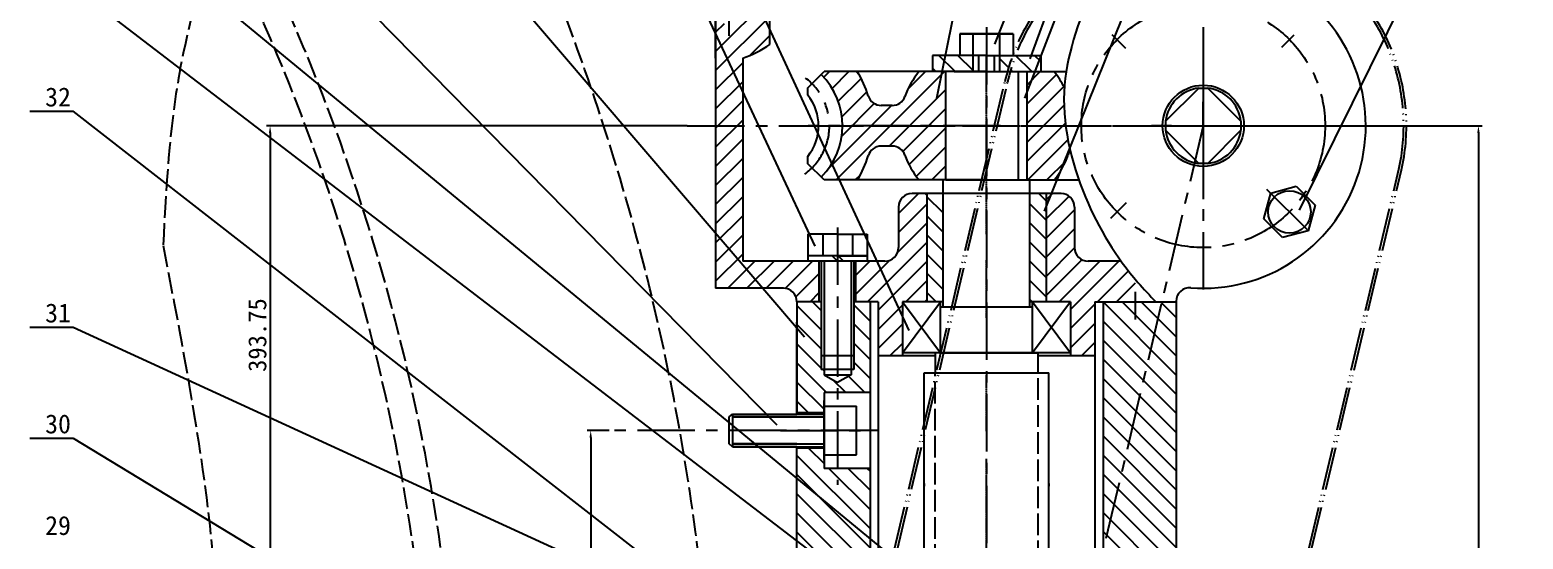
# Model space of a CAD drawing. Header units: millimetres. Extents: x 426 to 3129, y 89 to 2051.
# Drawn here: x 1616 to 2443, y 1340 to 1622 of the extents above; entities that cross this region are included whole.
import ezdxf

# ---------------------------------------------------------------- set-up
doc = ezdxf.new("R2010")
doc.units = ezdxf.units.MM
for name, pattern in [('ACAD_ISO02W100', [15, 12, -3]), ('ACAD_ISO05W100', [34, 24, -3, 0.5, -3, 0.5, -3]), ('CENTER', [50.8, 31.75, -6.35, 6.35, -6.35]), ('CENTER2', [1.125, 0.75, -0.125, 0.125, -0.125])]:
    doc.linetypes.add(name, pattern=pattern)
for name, color, linetype in [('01', 1, 'CENTER'), ('1', 5, 'Continuous'), ('3', 5, 'Continuous'), ('CENTER', 1, 'CENTER2'), ('LAYER3', 3, 'ACAD_ISO02W100'), ('图层1', 7, 'Continuous'), ('图层2', 3, 'ACAD_ISO02W100')]:
    doc.layers.add(name, color=color, linetype=linetype)
doc.dimstyles.get("Standard").update_dxf_attribs({"dimtxt": 0.18, "dimasz": 0.18, "dimexe": 0.18, "dimexo": 0.0625, "dimgap": 0.09, "dimtad": 0, "dimtih": 1, "dimtoh": 1, "dimdec": 4, "dimzin": 0, "dimdsep": 46, "dimtxsty": 'Standard', "dimcen": 0.09, "dimadec": 0, "dimazin": 0, "dimtfac": 1, "dimtdec": 4, "dimtofl": 0, "dimtmove": 0, "dimatfit": 3, "dimfxl": 0, "dimtolj": 1, "dimtzin": 0, "dimarcsym": 0})
pattern_1 = [(135, (-48494.184, -1320.345), (-5.3033009, -5.3033009), [])]
pattern_2 = [(45, (-48494.184, -1320.345), (-5.3033009, 5.3033009), [])]
pattern_3 = [(135, (3463.598, -4151.553), (-5.303301, -5.303301), [])]

# ---------------------------------------------------------------- blocks, each defined once
blk = doc.blocks.new('*D2')
at = {"layer": '3', "color": 0, "lineweight": -2}
for p, q in [((2266.23, 1568.85), (2420.56, 1568.85)), ((2418.56, 1564.85), (2418.56, 962.69)), ((2146.23, 958.69), (2420.56, 958.69))]:
    blk.add_line(p, q, dxfattribs=at)
at = {"layer": '3', "color": 0}
for points in [[(2417.9, 1564.85), (2419.23, 1564.85), (2418.56, 1568.85)], [(2417.9, 962.69), (2419.23, 962.69), (2418.56, 958.69)]]:
    blk.add_solid(points, dxfattribs=at)
at = {"layer": 'DEFPOINTS', "color": 0}
for p in [(2266.17, 1568.85), (2146.17, 958.69), (2418.56, 958.69)]:
    blk.add_point(p, dxfattribs=at)
at = {"layer": '3', "color": 0, "insert": (2411.56, 1263.77), "char_height": 10, "attachment_point": 5, "rotation": 90}
blk.add_mtext('\\A1;610.2', dxfattribs=at)
blk = doc.blocks.new('*D7')
at = {"layer": '3', "color": 0, "lineweight": -2}
for p, q in [((1937.28, 1400.1), (1924.97, 1400.1)), ((1926.97, 1396.1), (1926.97, 954.1)), ((2013.53, 950.1), (1924.97, 950.1))]:
    blk.add_line(p, q, dxfattribs=at)
at = {"layer": '3', "color": 0}
for points in [[(1926.31, 1396.1), (1927.64, 1396.1), (1926.97, 1400.1)], [(1926.31, 954.1), (1927.64, 954.1), (1926.97, 950.1)]]:
    blk.add_solid(points, dxfattribs=at)
at = {"layer": 'DEFPOINTS', "color": 0}
for p in [(1937.35, 1400.1), (1926.97, 950.1), (2013.6, 950.1)]:
    blk.add_point(p, dxfattribs=at)
at = {"layer": '3', "color": 0, "insert": (1919.97, 1154.53), "char_height": 10, "attachment_point": 5, "rotation": 90}
blk.add_mtext('\\A1;450', dxfattribs=at)
blk = doc.blocks.new('*D8')
at = {"layer": '3', "color": 0, "lineweight": -2}
for p, q in [((1980.31, 1568.85), (1747.44, 1568.85)), ((1749.44, 1564.85), (1749.44, 1179.1)), ((1779.42, 1175.1), (1747.44, 1175.1))]:
    blk.add_line(p, q, dxfattribs=at)
at = {"layer": '3', "color": 0}
for points in [[(1748.78, 1564.85), (1750.11, 1564.85), (1749.44, 1568.85)], [(1748.78, 1179.1), (1750.11, 1179.1), (1749.44, 1175.1)]]:
    blk.add_solid(points, dxfattribs=at)
at = {"layer": 'DEFPOINTS', "color": 0}
for p in [(1980.37, 1568.85), (1749.44, 1175.1), (1779.48, 1175.1)]:
    blk.add_point(p, dxfattribs=at)
at = {"layer": '3', "color": 0, "insert": (1742.44, 1452.91), "char_height": 10, "attachment_point": 5, "rotation": 90}
blk.add_mtext('\\A1;393.75', dxfattribs=at)

msp = doc.modelspace()

# ---------------------------------------------------------------- hatches: boundary and pattern name
at = {"layer": '1'}
h = msp.add_hatch(dxfattribs=at)
h.set_pattern_fill('ANSI31', color=256, scale=60, angle=90, style=0)
h.set_pattern_definition(pattern_3)
h.paths.add_polyline_path([(2243.21124, 1471.3529), (2210.67178, 1471.3529), (2210.67178, 1333.17687)], flags=16)
h.paths.add_polyline_path([(2210.67178, 1333.17687), (2210.67178, 1208.58944), (2251.17178, 1238.33421), (2251.17178, 1471.3529), (2243.21124, 1471.3529)])
h = msp.add_hatch(dxfattribs=at)
h.set_pattern_fill('ANSI31', color=256, scale=60, angle=90, style=0)
h.set_pattern_definition(pattern_3)
h.paths.add_polyline_path([(2041.17178, 1373.77526), (2041.17178, 1339.02414), (2081.67178, 1308.00377), (2081.67178, 1340.39491)])
h.paths.add_polyline_path([(2063.67178, 1355.23062), (2081.67178, 1340.39491), (2081.67178, 1379.1029), (2063.67178, 1379.1029)])
h.paths.add_polyline_path([(2063.67178, 1355.23062), (2063.67178, 1379.1029), (2056.17178, 1379.1029), (2056.17178, 1390.3529), (2041.17178, 1390.3529), (2041.17178, 1373.77526)])
h.paths.add_polyline_path([(2041.17178, 1264.76981), (2072.98891, 1239.98262), (2081.67178, 1276.779), (2081.67178, 1308.00377), (2041.17178, 1339.02414)])
h.paths.add_polyline_path([(2041.17178, 1264.76981), (2041.17178, 1237.99879), (2041.17178, 1105.14766), (2072.98891, 1239.98262)])
h.paths.add_polyline_path([(2081.67178, 1270.25906), (2074.2883, 1238.97032), (2081.67178, 1233.2182), (2081.67178, 1235.1029)])
at = {"layer": '3'}
h = msp.add_hatch(dxfattribs=at)
h.set_pattern_fill('ANSI31', color=256, scale=60, style=0)
h.set_pattern_definition(pattern_2)
h.paths.add_polyline_path([(2011.17178, 1606.3529, 0.071509808), (2026.17178, 1613.8529), (2026.17178, 1643.8529), (2006.67178, 1643.8529), (2006.67178, 1625.8529), (2003.67178, 1624.12085), (2000.67178, 1625.8529), (2000.67178, 1643.8529), (1996.17178, 1643.8529), (1996.17178, 1606.3529), (1996.17178, 1568.8529), (2011.17178, 1568.8529)])
h.paths.add_polyline_path([(1996.17178, 1478.8529), (2033.67178, 1478.8529, -0.414213562), (2041.17178, 1471.3529), (2053.54678, 1471.3529), (2053.54678, 1493.8529), (2011.17178, 1493.8529), (2011.17178, 1568.8529), (1996.17178, 1568.8529)])
h.paths.add_polyline_path([(2099.67178, 1471.3529), (2113.17178, 1471.3529), (2113.17178, 1530.39393), (2112.21282, 1531.3529), (2104.92178, 1531.3529, 0.414213562), (2097.42178, 1523.8529), (2097.42178, 1501.3529, -0.414213562), (2089.92178, 1493.8529), (2073.79678, 1493.8529), (2073.79678, 1471.3529), (2086.17178, 1471.3529), (2086.17178, 1441.3529), (2099.67178, 1441.3529)])
edge = h.paths.add_edge_path()
edge.add_line((2179.17178, 1471.3529), (2192.67178, 1471.3529))
edge.add_line((2192.67178, 1471.3529), (2192.67178, 1441.3529))
edge.add_line((2192.67178, 1441.3529), (2206.17178, 1441.3529))
edge.add_line((2206.17178, 1441.3529), (2206.17178, 1471.3529))
edge.add_line((2206.17178, 1471.3529), (2228.67178, 1471.3529))
edge.add_line((2228.67178, 1471.3529), (2228.67178, 1483.64096))
edge.add_spline(control_points=[(2228.67178, 1483.64096), (2225.87448, 1486.93756), (2223.21067, 1490.34425), (2220.68074, 1493.8529)], knot_values=[54.292356276, 54.292356276, 54.292356276, 54.292356276, 58.62144195, 58.62144195, 58.62144195, 58.62144195], degree=3, periodic=0)
edge.add_line((2220.68074, 1493.8529), (2202.42178, 1493.8529))
edge.add_arc((2202.42178, 1501.3529), 7.5, 180, 270, ccw=False)
edge.add_line((2194.92178, 1501.3529), (2194.92178, 1523.8529))
edge.add_arc((2187.42178, 1523.8529), 7.5, 0, 90)
edge.add_line((2187.42178, 1531.3529), (2179.17178, 1531.3529))
edge.add_line((2179.17178, 1531.3529), (2179.17178, 1471.3529))
h = msp.add_hatch(dxfattribs=at)
h.set_pattern_fill('ANSI31', color=256, scale=60, angle=90, style=0)
h.set_pattern_definition(pattern_1)
h.paths.add_polyline_path([(2138.82178, 1598.8529), (2138.82178, 1607.8529), (2116.17178, 1607.8529), (2116.17178, 1598.8529)])
h.paths.add_polyline_path([(2176.17178, 1598.8529), (2176.17178, 1607.8529), (2162.24873, 1607.8529, 0.021338326), (2159.3027, 1598.8529)])
h.paths.add_polyline_path([(2160.64809, 1607.8529), (2153.52178, 1607.8529), (2153.52178, 1598.8529), (2157.74554, 1598.8529, -0.021023661)])
h = msp.add_hatch(dxfattribs=at)
h.set_pattern_fill('ANSI31', color=256, scale=60, style=0)
h.set_pattern_definition(pattern_2)
edge = h.paths.add_edge_path()
edge.add_line((2168.67178, 1568.8529), (2190.0024, 1568.8529))
edge.add_spline(control_points=[(2190.0024, 1568.8529), (2189.09735, 1575.91631), (2188.8092, 1582.99249), (2189.27195, 1589.98051)], knot_values=[20.251506159, 20.251506159, 20.251506159, 20.251506159, 27.332557739, 27.332557739, 27.332557739, 27.332557739], degree=3, periodic=0)
edge.add_arc((2146.17178, 1568.8529), 48, 26.11399072, 38.68218745)
edge.add_line((2183.64177, 1598.8529), (2168.67178, 1598.8529))
edge.add_line((2168.67178, 1598.8529), (2168.67178, 1568.8529))
edge = h.paths.add_edge_path()
edge.add_line((2168.67178, 1538.8529), (2183.64177, 1538.8529))
edge.add_arc((2146.17178, 1568.8529), 48, 321.31781255, 340.2548019)
edge.add_arc((2198.40862, 1550.1029), 7.5, 140.96759229, 160.2548019, ccw=False)
edge.add_spline(control_points=[(2192.5827, 1554.8261), (2191.47666, 1559.47635), (2190.60348, 1564.16181), (2190.0024, 1568.8529)], knot_values=[27.332557739, 27.332557739, 27.332557739, 27.332557739, 32.035368675, 32.035368675, 32.035368675, 32.035368675], degree=3, periodic=0)
edge.add_line((2190.0024, 1568.8529), (2168.67178, 1568.8529))
edge.add_line((2168.67178, 1568.8529), (2168.67178, 1538.8529))
h = msp.add_hatch(dxfattribs=at)
h.set_pattern_fill('ANSI31', color=256, scale=60, angle=90, style=0)
h.set_pattern_definition(pattern_1)
h.paths.add_polyline_path([(2179.17178, 1531.3529), (2170.17178, 1531.3529), (2170.17178, 1471.3529), (2179.17178, 1471.3529)])
h.paths.add_polyline_path([(2122.17178, 1531.3529), (2113.17178, 1531.3529), (2113.17178, 1471.3529), (2122.17178, 1471.3529)])
h = msp.add_hatch(dxfattribs=at)
h.set_pattern_fill('ANSI31', color=256, scale=60, angle=90, style=0)
h.set_pattern_definition([(135, (-48424.888, -1320.345), (-5.3033009, -5.3033009), [])])
h.paths.add_polyline_path([(2054.67178, 1441.3529), (2054.67178, 1471.3529), (2041.17178, 1471.3529), (2041.17178, 1409.8529), (2056.17178, 1409.8529), (2056.17178, 1416.6029), (2056.17178, 1421.1029), (2063.67178, 1421.1029), (2063.67178, 1426.63464), (2056.17178, 1430.96477), (2056.17178, 1433.8529), (2054.67178, 1433.8529)])
h.paths.add_polyline_path([(2081.67178, 1471.3529), (2072.67178, 1471.3529), (2072.67178, 1441.3529), (2072.67178, 1433.8529), (2071.17178, 1433.8529), (2071.17178, 1430.96477), (2063.67178, 1426.63464), (2063.67178, 1421.1029), (2081.67178, 1421.1029)])

# ---------------------------------------------------------------- linework, layer by layer
for p, q in [((2266.17178, 1568.8529), (2266.17178, 1582.1064)), ((2266.17178, 1568.8529), (2263.17899, 1556.14426)), ((2041.17178, 1409.1029), (2041.17178, 1460.1029)), ((2005.47178, 1409.1029), (2041.17178, 1409.1029)), ((2056.17178, 1409.8529), (2041.17178, 1409.8529)), ((2005.47178, 1391.1029), (2041.17178, 1391.1029)), ((2041.17178, 1237.99879), (2041.17178, 1391.1029)), ((2056.17178, 1390.3529), (2041.17178, 1390.3529))]:
    msp.add_line(p, q)
at = {"linetype": 'Continuous'}
for p, q in [((2056.17178, 1441.3529), (2056.17178, 1433.8529)), ((2071.17178, 1441.3529), (2071.17178, 1433.8529)), ((2056.17178, 1433.8529), (2056.17178, 1430.96477)), ((2056.17178, 1430.96477), (2063.67178, 1426.63464)), ((2056.17178, 1430.96477), (2071.17178, 1430.96477)), ((2071.17178, 1430.96477), (2063.67178, 1426.63464)), ((2071.17178, 1433.8529), (2071.17178, 1430.96477)), ((2003.67178, 1407.6029), (2005.47178, 1409.1029)), ((2005.47178, 1391.1029), (2003.67178, 1392.6029))]:
    msp.add_line(p, q, dxfattribs=at)
at = {"layer": '01'}
for p, q in [((2146.17178, 1674.24628), (2146.17178, 869.13749)), ((2266.17178, 1674.24628), (2266.17178, 1522.3529)), ((2266.17178, 1674.24628), (2266.17178, 1597.68554)), ((2003.67178, 1618.68073), (2003.67178, 1654.97001)), ((2223.31693, 1611.70775), (2215.7564, 1619.26828)), ((2316.42351, 1619.10463), (2309.5827, 1612.26382)), ((2146.17178, 1538.8529), (2146.17178, 1607.8129)), ((2075.64766, 1597.15728), (2073.95203, 1598.8529)), ((2266.17178, 1590.58258), (2266.17178, 1542.40549)), ((1980.371, 1568.8529), (2313.40656, 1568.8529)), ((2046.26093, 1568.8529), (2153.93967, 1568.8529)), ((2153.97861, 1568.8529), (2047.31892, 1568.8529)), ((2066.82893, 1568.8529), (2066.36915, 1569.31268)), ((2266.17178, 1568.8529), (2122.48194, 958.6862)), ((2165.06305, 1568.8529), (2249.34944, 1568.8529)), ((2225.97181, 1568.80905), (2225.92795, 1568.8529)), ((2248.60327, 1568.8529), (2237.49923, 1568.8529)), ((2248.60327, 1568.8529), (2282.06713, 1568.8529)), ((2282.06713, 1568.8529), (2294.40975, 1568.8529)), ((2266.17178, 1560.67948), (2266.17178, 1475.81652)), ((2112.21282, 1531.3529), (2113.17178, 1530.39393)), ((2301.2529, 1533.77179), (2326.83299, 1508.19169)), ((2223.52554, 1526.20666), (2214.78162, 1517.46274)), ((2063.67178, 1512.42466), (2063.67178, 1369.95789)), ((2228.67178, 1461.58303), (2228.67178, 1476.8484)), ((2086.17178, 1400.1029), (1937.346, 1400.1029)), ((2031.99502, 1400.1029), (2079.95351, 1400.1029))]:
    msp.add_line(p, q, dxfattribs=at)
msp.add_circle((2266.17178, 1568.8529), 67.5, dxfattribs=at)
msp.add_arc((2026.17178, 1568.8529), 33, 305.86277655, 53.14023533, dxfattribs=at)
at = {"layer": '1', "linetype": 'Continuous'}
for p, q in [((2141.82178, 1598.8529), (2141.82178, 1607.8529)), ((2150.52178, 1598.8529), (2150.52178, 1607.8529)), ((2056.17178, 1493.8529), (2056.17178, 1441.3529)), ((2071.17178, 1493.8529), (2071.17178, 1441.3529)), ((2099.67178, 1471.3529), (2120.67178, 1443.05418)), ((2099.67178, 1443.05418), (2120.67178, 1471.3529)), ((2192.67178, 1471.3529), (2171.67178, 1443.05418)), ((2171.67178, 1471.3529), (2192.67178, 1443.05418)), ((2054.67178, 1441.3529), (2054.67178, 1433.8529)), ((2072.67178, 1441.3529), (2072.67178, 1433.8529)), ((2171.67178, 1443.05418), (2174.67178, 1443.05418)), ((2005.47178, 1407.6029), (2056.17178, 1407.6029)), ((2005.47178, 1392.6029), (2056.17178, 1392.6029))]:
    msp.add_line(p, q, dxfattribs=at)
at = {"layer": '1'}
for p, q in [((2041.17178, 1407.6029), (2005.47178, 1407.6029)), ((2041.17178, 1392.6029), (2005.47178, 1392.6029))]:
    msp.add_line(p, q, dxfattribs=at)
at = {"layer": '3'}
for p, q in [((2150.72432, 1614.07997), (2248.96923, 1860.99524)), ((2170.37332, 1605.90395), (2263.59839, 1860.99524)), ((2030.18806, 1402.94373), (1640.42266, 1799.9924)), ((2045.38981, 1451.74282), (1747.66968, 1799.9924)), ((1911.66018, 1799.9924), (2051.13344, 1502.21437)), ((2103.41038, 1455.43872), (1944.03384, 1799.9924)), ((2118.57989, 1584.23719), (2162.21634, 1799.9924)), ((2167.29462, 1584.23752), (2250.87075, 1799.48413)), ((2178.29155, 1521.6403), (2290.2317, 1799.48413)), ((2319.5166, 1522.02967), (2456.76276, 1799.9924)), ((2129.489, 1300.98366), (1640.42266, 1704.07515)), ((2186.62207, 1227.61867), (1640.42266, 1645.97191)), ((2056.10076, 1595.69123), (2059.26243, 1598.8529)), ((2060.60874, 1589.59261), (2069.86903, 1598.8529)), ((2062.90204, 1538.8529), (2122.90204, 1598.8529)), ((2102.74652, 1589.30398), (2112.29544, 1598.8529)), ((2064.021, 1582.39826), (2076.75326, 1595.13053)), ((2066.06214, 1573.8328), (2079.95627, 1587.72693)), ((2092.25864, 1557.6029), (2123.67178, 1589.01604)), ((2058.76723, 1545.32469), (2093.54544, 1580.1029)), ((2065.96173, 1563.1258), (2084.01515, 1581.17921)), ((1616.42266, 1576.97424), (1640.42266, 1576.97424)), ((2094.48619, 1223.23511), (1640.42266, 1576.97424)), ((2099.90495, 1554.64261), (2123.67178, 1578.40944)), ((2103.24472, 1547.37577), (2123.67178, 1567.80283)), ((2107.24481, 1540.76926), (2123.67178, 1557.19623)), ((2115.93505, 1538.8529), (2123.67178, 1546.58963)), ((2073.50864, 1538.8529), (2076.20914, 1541.55339)), ((1616.42266, 1457.32059), (1640.42266, 1457.32059)), ((1640.42266, 1457.32059), (2280.67317, 1163.29388)), ((1616.42266, 1395.87427), (1640.42266, 1395.87427)), ((1640.42266, 1395.87427), (2142.03908, 1091.39069))]:
    msp.add_line(p, q, dxfattribs=at)
msp.add_spline([(2205.95142, 1648.3529), (2189.37408, 1591.37109), (2200.97822, 1529.29016), (2229.98854, 1482.10866), (2239.93495, 1471.3529)], degree=3, dxfattribs=at)
at = {"layer": 'CENTER'}
for p, q in [((2146.17178, 1508.75388), (2146.17178, 1604.66925)), ((2146.17178, 1462.39799), (2146.17178, 1494.49225)), ((2146.17178, 1399.72819), (2146.17178, 1430.70779)), ((2146.17178, 914.41277), (2146.17178, 1384.45096))]:
    msp.add_line(p, q, dxfattribs=at)
at = {"layer": 'DEFPOINTS', "color": 0, "linetype": 'ByBlock'}
for p in [(2342.38548, 1616.72223), (2146.17178, 1568.8529), (2112.21282, 1531.3529), (2179.17178, 1531.3529)]:
    msp.add_point(p, dxfattribs=at)
at = {"layer": 'LAYER3'}
msp.add_spline([(1813.04412, 1791.17245), (1740.78489, 1756.89574), (1719.10711, 1686.53831), (1699.23583, 1598.14056), (1690.20332, 1502.52659)], degree=3, dxfattribs=at)
at = {"layer": '图层1'}
for p, q in [((1996.17178, 1648.3529), (1996.17178, 1478.8529)), ((1996.17178, 1606.3529), (1996.17178, 1644.33957)), ((2026.17178, 1613.8529), (2026.17178, 1643.8529)), ((2131.47178, 1619.8529), (2131.47178, 1607.8529)), ((2160.87178, 1619.8529), (2131.47178, 1619.8529)), ((2131.47178, 1619.8529), (2160.87178, 1619.8529)), ((2138.82178, 1598.8529), (2138.82178, 1619.8529)), ((2153.52178, 1598.8529), (2153.52178, 1619.8529)), ((2160.87178, 1619.8529), (2160.87178, 1607.8529)), ((2011.17178, 1606.3529), (2011.17178, 1493.8529)), ((2116.17178, 1607.8529), (2116.17178, 1598.8529)), ((2146.17178, 1607.8529), (2116.17178, 1607.8529)), ((2146.17178, 1607.8529), (2176.17178, 1607.8529)), ((2176.17178, 1607.8529), (2176.17178, 1598.8529)), ((2047.17178, 1589.8529), (2056.17178, 1598.8529)), ((2146.17178, 1598.8529), (2056.17178, 1598.8529)), ((2146.17178, 1598.8529), (2056.17178, 1598.8529)), ((2123.67178, 1538.8529), (2123.67178, 1598.8529)), ((2128.17178, 1598.8529), (2164.17178, 1598.8529)), ((2146.17178, 1598.8529), (2190.26226, 1598.8529)), ((2146.17178, 1598.8529), (2190.26226, 1598.8529)), ((2163.95592, 1538.8529), (2163.95592, 1598.8529)), ((2168.67178, 1538.8529), (2168.67178, 1598.8529)), ((2047.17178, 1585.82346), (2047.17178, 1589.8529)), ((2245.31893, 1571.33458), (2263.69011, 1589.70575)), ((2263.69011, 1589.70575), (2268.65346, 1589.70575)), ((2268.65346, 1589.70575), (2287.02463, 1571.33458)), ((2093.93494, 1580.1029), (2087.88635, 1580.1029)), ((2245.31893, 1571.33458), (2245.31893, 1566.37123)), ((2287.02463, 1571.33458), (2287.02463, 1566.37123)), ((2245.31893, 1566.37123), (2263.69011, 1548.00005)), ((2268.65346, 1548.00005), (2287.02463, 1566.37123)), ((2093.93494, 1557.6029), (2087.88635, 1557.6029)), ((2047.17178, 1547.8529), (2047.17178, 1551.88234)), ((2056.17178, 1538.8529), (2047.17178, 1547.8529)), ((2268.65346, 1548.00005), (2263.69011, 1548.00005)), ((2074.63826, 1538.8529), (2056.17178, 1538.8529)), ((2074.63826, 1538.8529), (2056.17178, 1538.8529)), ((2108.70179, 1538.8529), (2074.63826, 1538.8529)), ((2146.17178, 1538.8529), (2108.70179, 1538.8529)), ((2146.17178, 1538.8529), (2108.70179, 1538.8529)), ((2122.17178, 1468.55418), (2122.17178, 1538.8529)), ((2123.67178, 1538.8529), (2168.67178, 1538.8529)), ((2146.17178, 1538.8529), (2197.30292, 1538.8529)), ((2146.17178, 1538.8529), (2197.30292, 1538.8529)), ((2170.17178, 1468.55418), (2170.17178, 1538.8529)), ((2187.42178, 1531.3529), (2104.92178, 1531.3529)), ((2113.17178, 1531.3529), (2113.17178, 1471.3529)), ((2179.17178, 1531.3529), (2179.17178, 1471.3529)), ((2299.70238, 1517.31855), (2303.50702, 1531.51766)), ((2303.50702, 1531.51766), (2317.70613, 1535.3223)), ((2317.70613, 1535.3223), (2328.1006, 1524.92783)), ((2097.42178, 1523.8529), (2097.42178, 1501.3529)), ((2194.92178, 1523.8529), (2194.92178, 1501.3529)), ((2328.1006, 1524.92783), (2324.29596, 1510.72872)), ((2310.09685, 1506.92408), (2299.70238, 1517.31855)), ((2063.67178, 1508.8529), (2047.24678, 1508.8529)), ((2047.24678, 1508.8529), (2047.24678, 1493.8529)), ((2055.45928, 1508.8529), (2055.45928, 1496.8529)), ((2063.67178, 1508.8529), (2080.09678, 1508.8529)), ((2071.88428, 1508.8529), (2071.88428, 1496.8529)), ((2080.09678, 1508.8529), (2080.09678, 1493.8529)), ((2324.29596, 1510.72872), (2310.09685, 1506.92408)), ((2063.67178, 1496.8529), (2047.24678, 1496.8529)), ((2080.09678, 1496.8529), (2047.24678, 1496.8529)), ((2060.76696, 1496.8529), (2063.68458, 1493.8529)), ((2063.67178, 1496.8529), (2080.09678, 1496.8529)), ((2064.02778, 1496.8529), (2066.94539, 1493.8529)), ((2089.92178, 1493.8529), (2011.17178, 1493.8529)), ((2053.54678, 1471.3529), (2053.54678, 1493.8529)), ((2054.67178, 1493.8529), (2054.67178, 1441.3529)), ((2072.67178, 1493.8529), (2072.67178, 1441.3529)), ((2073.79678, 1471.3529), (2073.79678, 1493.8529)), ((2220.68074, 1493.8529), (2202.42178, 1493.8529)), ((2033.67178, 1478.8529), (1996.17178, 1478.8529)), ((2041.17178, 1471.3529), (2041.17178, 1471.3529)), ((2041.17178, 1471.3529), (2041.17178, 1409.1029)), ((2054.67178, 1471.3529), (2041.17178, 1471.3529)), ((2086.17178, 1471.3529), (2072.67178, 1471.3529)), ((2081.67178, 1471.3529), (2081.67178, 1213.66671)), ((2086.17178, 1471.3529), (2086.17178, 1441.3529)), ((2086.17178, 1471.3529), (2086.17178, 1235.1029)), ((2099.67178, 1471.3529), (2099.67178, 1441.3529)), ((2122.17178, 1471.3529), (2099.67178, 1471.3529)), ((2120.67178, 1443.05418), (2120.67178, 1471.3529)), ((2120.67178, 1468.55418), (2171.67178, 1468.55418)), ((2192.67178, 1471.3529), (2170.17178, 1471.3529)), ((2171.67178, 1443.05418), (2171.67178, 1471.3529)), ((2192.67178, 1471.3529), (2192.67178, 1441.3529)), ((2206.17178, 1471.3529), (2206.17178, 1441.3529)), ((2206.17178, 1471.3529), (2251.17178, 1471.3529)), ((2206.17178, 1471.3529), (2206.17178, 1235.1029)), ((2210.67178, 1471.3529), (2210.67178, 1201.90035)), ((2251.17178, 1471.64179), (2251.17178, 1471.3529)), ((2251.17178, 1471.3529), (2251.17178, 1157.19348)), ((2072.67178, 1441.3529), (2054.67178, 1441.3529)), ((2117.67178, 1441.3529), (2086.17178, 1441.3529)), ((2192.67178, 1443.05418), (2099.67178, 1443.05418)), ((2117.67178, 1443.05418), (2117.67178, 1431.91277)), ((2120.67178, 1443.05418), (2171.67178, 1443.05418)), ((2174.67178, 1431.91277), (2174.67178, 1443.05418)), ((2206.17178, 1441.3529), (2174.67178, 1441.3529)), ((2072.67178, 1433.8529), (2054.67178, 1433.8529)), ((2111.67178, 1431.91277), (2180.67178, 1431.91277)), ((2111.67178, 1235.1029), (2111.67178, 1431.91277)), ((2180.67178, 1221.59233), (2180.67178, 1431.91277)), ((2056.17178, 1421.1029), (2056.17178, 1379.1029)), ((2081.67178, 1421.1029), (2056.17178, 1421.1029)), ((2056.17178, 1383.6029), (2056.17178, 1416.6029)), ((2003.67178, 1392.6029), (2003.67178, 1407.6029)), ((2005.47178, 1409.1029), (2005.47178, 1391.1029)), ((2005.47178, 1409.1029), (2056.17178, 1409.1029)), ((2056.17178, 1413.6029), (2074.17178, 1413.6029)), ((2074.17178, 1386.6029), (2074.17178, 1413.6029)), ((2041.17178, 1391.1029), (2005.47178, 1391.1029)), ((2005.47178, 1391.1029), (2056.17178, 1391.1029)), ((2005.47178, 1391.1029), (2056.17178, 1391.1029)), ((2056.17178, 1386.6029), (2074.17178, 1386.6029)), ((2081.67178, 1379.1029), (2056.17178, 1379.1029)), ((2111.67178, 1370.70904), (2111.67178, 1369.28201)), ((2180.67178, 1370.70904), (2180.67178, 1369.28201))]:
    msp.add_line(p, q, dxfattribs=at)
for centre, radius in [((2266.17178, 1568.8529), 22.5), ((2313.90149, 1521.12319), 11.78104)]:
    msp.add_circle(centre, radius, dxfattribs=at)
for centre, radius, start, end in [((2266.17178, 1568.8529), 90, 265.58827421, 56.44269024), ((1992.58568, 1662.2751), 58.92992, 288.38455595, 304.7455464), ((2026.17178, 1568.8529), 40.2, 315, 45), ((2026.17178, 1568.8529), 57, 16.89972938, 31.75686386), ((2146.17178, 1568.8529), 48, 141.31781255, 160.2548019), ((2146.17178, 1568.8529), 48, 26.11399072, 38.68218745), ((2266.17178, 1568.8529), 21, 96.7867893, 173.2132107), ((2266.17178, 1568.8529), 21, 6.7867893, 83.2132107), ((2026.17178, 1568.8529), 27, 321.05755873, 38.94244127), ((2087.88635, 1587.6029), 7.5, 196.89972938, 270), ((2093.93494, 1587.6029), 7.5, 270, 340.2548019), ((2266.17178, 1568.8529), 21, 186.7867893, 263.2132107), ((2266.17178, 1568.8529), 21, 276.7867893, 353.2132107), ((2087.88635, 1550.1029), 7.5, 90, 163.10027062), ((2093.93494, 1550.1029), 7.5, 19.7451981, 90), ((2198.40862, 1550.1029), 7.5, 140.96759229, 160.2548019), ((2026.17178, 1568.8529), 57, 328.24313614, 343.10027062), ((2146.17178, 1568.8529), 48, 199.7451981, 218.68218745), ((2146.17178, 1568.8529), 48, 321.31781255, 340.2548019), ((2104.92178, 1523.8529), 7.5, 90, 180), ((2187.42178, 1523.8529), 7.5, 0, 90), ((2089.92178, 1501.3529), 7.5, 270, 0), ((2202.42178, 1501.3529), 7.5, 180, 270), ((2033.67178, 1471.3529), 7.5, 0, 90), ((2258.67178, 1471.64179), 7.5, 85.58827421, 180)]:
    msp.add_arc(centre, radius, start, end, dxfattribs=at)
at = {"layer": '图层2', "linetype": 'ACAD_ISO05W100'}
for p, q in [((2017.17896, 1003.47061), (2156.33848, 1593.20236)), ((2018.71538, 1003.47061), (2157.80292, 1592.8777)), ((2246.10543, 1003.47061), (2374.54064, 1544.8281)), ((2247.64185, 1003.47061), (2376.00508, 1544.50344))]:
    msp.add_line(p, q, dxfattribs=at)
at = {"layer": '图层2', "linetype": 'ACAD_ISO02W100'}
for p, q in [((2117.67178, 1235.1029), (2117.67178, 1431.91277)), ((2174.67178, 1222.07007), (2174.67178, 1431.91277))]:
    msp.add_line(p, q, dxfattribs=at)
for radius, start, end in [(1281, 323.19365254, 29.0585919), (1140, 327.36813341, 27.87030374), (1125, 328.03120006, 26.88399919)]:
    msp.add_arc((715.17178, 1175.1029), radius, start, end, dxfattribs=at)
at = {"layer": '图层2', "linetype": 'ACAD_ISO05W100'}
for radius in [112.5, 111]:
    msp.add_arc((2266.17178, 1568.8529), radius, 347.5, 167.5, dxfattribs=at)
at = {"layer": '图层2', "linetype": 'ACAD_ISO02W100'}
msp.add_spline([(1690.20332, 1502.52659), (1720.93987, 1254.40153), (1715.01183, 1106.40047), (1726.86791, 822.23844), (1673.51541, 691.99756), (1661.6592, 620.95704)], degree=3, dxfattribs=at)

# ---------------------------------------------------------------- texts
at = {"layer": '3', "char_height": 10.5, "width": 21.6078, "attachment_point": 1}
for s, insert in [('\\f宋体|b0|i0|c134|p2;32', (1624.8758, 1590.07456)), ('\\f宋体|b0|i0|c134|p2;31', (1624.8758, 1470.42091)), ('\\f宋体|b0|i0|c134|p2;30', (1624.8758, 1408.97459)), ('\\f宋体|b0|i0|c134|p2;29', (1624.8758, 1352.69461))]:
    msp.add_mtext(s, dxfattribs=dict(at, insert=insert))

# ---------------------------------------------------------------- dimensions: what is measured, and where the dimension line sits
at = {"layer": '3'}
for base, p1, p2, text, picture, middle in [((1749.44288, 1175.1029), (1980.371, 1568.8529), (1779.48375, 1175.1029), '393.75', '*D8', (1749.44288, 1452.90882)), ((1926.97218, 950.1029), (1937.346, 1400.1029), (2013.59686, 950.1029), '450', '*D7', (1926.97218, 1154.53092))]:
    dim = msp.add_linear_dim(base=base, p1=p1, p2=p2, angle=90, text=text, dimstyle='Standard', override={"dimtxt": 10, "dimasz": 4, "dimexe": 2, "dimgap": 2, "dimtad": 1, "dimtih": 0, "dimtoh": 0, "dimtofl": 1}, dxfattribs=at)
    dim.commit()
    dim.dimension.update_dxf_attribs({"geometry": picture, "text_midpoint": middle, "dimtype": 160})
dim = msp.add_linear_dim(base=(2418.5634, 958.6862), p1=(2266.17178, 1568.8529), p2=(2146.17178, 958.6862), angle=90, text='610.2', dimstyle='Standard', override={"dimtxt": 10, "dimasz": 4, "dimexe": 2, "dimgap": 2, "dimtad": 1, "dimtih": 0, "dimtoh": 0, "dimtofl": 1}, dxfattribs=at)
dim.commit()
dim.dimension.update_dxf_attribs({"geometry": '*D2', "text_midpoint": (2411.5634, 1263.76955)})

doc.saveas('drawing.dxf')
